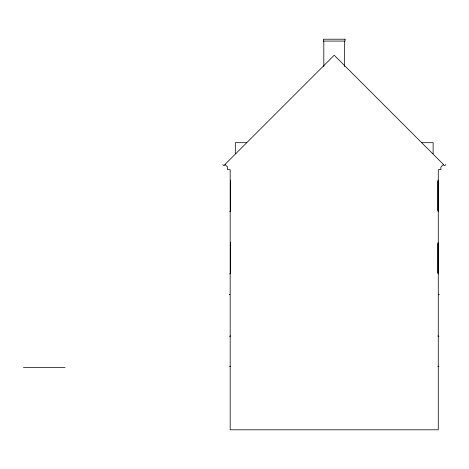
<?xml version="1.0" encoding="UTF-8"?>
<svg xmlns="http://www.w3.org/2000/svg" width="469" height="469" viewBox="0 0 469 469"><rect width="100%" height="100%" fill="white"/><g stroke="black" fill="none" stroke-linecap="round" stroke-linejoin="round"><path stroke-width="0.7" d="M230.385 210.675L229.763 211.507M230.385 273.099L229.763 273.931M222.892 164.478A1.038 1.038 0 0 0 223.936 165.516A1.038 1.038 0 0 0 224.973 164.478L334.221 55.231L443.469 164.478A1.038 1.038 0 0 0 444.512 165.516A1.038 1.038 0 0 0 445.55 164.478M443.469 164.478L440.866 167.081L440.866 169.678L438.269 169.678L438.269 294.116L439.101 294.327L439.002 294.72L438.269 294.532L438.269 429.792L230.179 429.792L230.179 294.532L229.441 294.72L229.347 294.327L230.179 294.116L230.179 169.678L227.576 169.678L227.576 167.081L224.973 164.478M230.596 335.945L229.552 336.361M230.596 366.183L229.552 366.6M246.764 142.693L235.315 142.693L235.315 153.721L235.731 153.721M421.684 142.693L433.127 142.693L433.127 153.721L432.711 153.721M23.45 367.368L65.068 367.368M437.853 335.945L438.89 336.361M437.853 366.183L438.89 366.6M438.058 210.675L438.685 211.507M438.058 273.099L438.685 273.931M438.058 180.084L438.058 211.296M438.058 242.514L438.058 273.726M437.853 181.128L437.853 190.561M437.853 190.977L437.853 200.41M437.853 200.826L437.853 210.259M437.853 243.552L437.853 252.984M437.853 253.401L437.853 262.833M437.853 263.25L437.853 272.682M344.627 41.079L344.627 66.668M323.815 41.079L323.815 66.668M230.385 180.084L230.385 211.296M230.385 242.514L230.385 273.726M345.043 39.208L323.399 39.208L323.399 41.079L345.043 41.079L345.043 39.208"/></g></svg>
